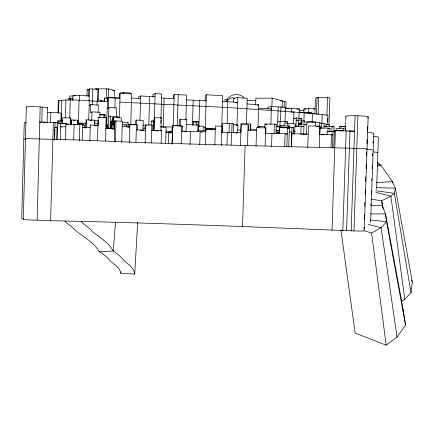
<?xml version="1.0" encoding="UTF-8"?>
<svg xmlns="http://www.w3.org/2000/svg" width="434" height="434" viewBox="0 0 434 434"><rect width="100%" height="100%" fill="white"/><g stroke="black" fill="none" stroke-linecap="round" stroke-linejoin="round"><path stroke-width="0.65" d="M23.306 219.311L26.3 107.024M23.81 219.186A10.769 0.532 1.2 0 0 26.138 219.756A10.769 0.532 1.2 0 0 36.499 220.13L37.118 220.13L40.178 106.932M41.805 122.236L42.212 107.079L39.559 106.889A10.801 0.727 2.6 0 0 29.165 106.623A10.801 0.727 2.6 0 0 26.799 107.231M47.089 122.817L47.496 107.784M50.545 122.383L50.821 112.395M364.104 230.834A11.17 0.575 2.2 0 1 353.96 230.921C252.87 226.933 151.764 222.745 50.632 220.732L53.317 122.355L39.765 122.106L40.785 122.171M54.456 139.249L54.776 127.455L57.5 127.048M54.646 138.831L54.901 129.397M54.939 128.052L55.085 122.665L62.648 122.925L62.794 117.728L70.596 117.999L70.709 124.265M56.708 139.65L57.055 127.075M57.158 139.634L57.597 123.56L60.7 123.327L66.614 123.761L62.035 123.782M57.798 122.784L57.847 120.858L62.935 120.999M57.999 112.9L58.335 100.704C74.442 98.447 91.145 101.73 107.431 101.485M58.568 112.916L58.915 100.357M60.255 139.509L60.7 123.327M60.906 121.135L61.123 113.214M61.199 121.379L61.297 118.021M61.406 114.039L61.791 100.091M61.319 121.26L61.536 113.35L61.058 113.193A8.799 0.548 2.5 0 0 52.015 112.428L49.753 112.363A8.799 0.548 2.5 0 0 47.702 112.341M65.436 117.918L65.935 99.912M65.507 140.155L65.952 124.059L82.672 124.683L84.332 125.111L84.256 127.77L85.531 127.824M68.556 99.999L68.724 98.806L72.961 98.589M68.691 99.923L68.724 98.806M69.803 98.637L69.879 95.974L73.151 96.06M70.118 99.793L70.151 98.67M69.755 117.988L70.254 99.956M70.416 124.493L70.596 117.999M71.301 124.211L71.572 119.914L77.838 120.18L77.713 124.78M72.109 100.27L72.158 98.583M71.447 124.52L71.572 119.914M72.912 100.276L73.053 95.22L89.176 95.914M73.704 139.77L74.133 124.357L74.653 124.732M77.523 124.471L77.838 120.18M79.059 100.287L78.424 122.974L86.1 123.289M79.455 100.455L79.59 95.469M79.379 140.638L79.829 124.563M82.243 140.079L82.672 124.683M85.758 128.068L86.247 119.844L94.818 120.213L94.672 125.486M86.024 127.753L86.247 119.844M86.941 96.315L87.12 89.903L88.878 89.453L89.377 88.872L97.975 89.247L97.639 101.214M88.682 96.446L88.878 89.453M89.041 100.894L89.377 88.872M88.748 120.082L89.29 100.753M98.117 112.547L98.328 105.109L90.673 104.589L90.44 112.731L91.997 111.891L99.994 112.281L99.842 117.663M89.865 141.045L90.315 125.008L97.938 125.334L98.155 125.708L98.301 120.408M91.748 120.657L91.997 111.891M92.247 105.061L92.366 100.894M92.485 101.008L92.822 89.035M97.048 105.25L97.167 101.079M98.073 100.243L98.393 88.856M97.504 140.676L98.165 117.326L106.249 117.75L106.097 128.746L105.945 128.393L114.641 128.817L112.08 129.034M103.986 117.918L104.079 114.598M104.442 101.979L104.556 97.975L107.838 98.263M104.724 101.453L104.556 97.975M104.99 117.603L105.082 114.402L99.858 114.207M106.466 98.296L106.731 88.894M105.581 141.028L106.249 117.75M106.146 126.706L106.786 124.075L107.54 97.607L119.996 98.247M107.757 101.67L107.854 98.339M108.316 97.655L108.565 88.899L95.567 88.845L96.815 89.154M108.212 108.402L108.522 97.645M116.29 116.594L116.54 107.941L108.918 107.54L108.332 128.133L106.786 124.075L107.952 128.361M110.046 129.001L110.415 116.144L118.091 116.524L118.048 117.874M110.415 128.562L110.491 125.876A3.76 0.505 -88 0 1 111.109 122.149A3.76 0.505 -88 0 1 111.516 125.524M111.381 128.746L111.489 125.008L114.674 125.144M111.495 128.48L111.489 125.008M111.603 128.752L111.538 127.064M111.929 128.822L111.983 126.864L114.527 126.972M112.064 124.878L112.265 117.929L113.415 117.468L121.249 117.826L121.162 120.999M112.889 124.97L113.1 117.592M113.193 125.106L113.415 117.468M114.554 97.9L114.766 90.489L108.565 88.899M114.071 129.131L114.299 121.232L114.869 120.858L122.35 121.276L121.737 142.417M114.891 108.061L115.178 97.992M114.278 141.408L114.869 120.858M115.428 141.462L116.019 120.918M119.263 98.388L119.388 93.923L120.142 93.082L131.676 93.701L130.78 124.487M119.426 118.005L120.142 93.082M123.43 93.836L123.462 92.583L130.238 92.941L130.2 94.189M126.457 126.815L126.516 124.862L122.16 124.683M127.905 127.157L128.046 122.393L122.095 122.144M128.952 126.636L129.006 124.677L129.945 124.341L136.455 124.574L137.643 124.981L137.491 130.211M129.413 142.775L129.945 124.341M135.609 124.959L135.739 120.446L136.357 120.077L143.28 120.381L142.992 130.184M136.222 124.623L136.357 120.077M135.94 142.336L136.455 124.574M138.647 98.627L138.701 96.722L140.687 95.974L155.047 96.815M139.97 120.343L140.687 95.974M145.113 143.307L145.65 124.9L151.873 125.073L152.936 125.475L152.784 130.699M148.802 125.388L149.654 96.532M151.135 124.97L151.249 121.119L153.674 120.831L153.386 130.612M151.352 142.829L151.873 125.073M152.947 96.923L153.018 94.4L155.139 93.63L161.67 93.977L160.943 118.515M153.755 130.471L154.124 117.956L154.499 117.668L161.307 117.853L160.916 130.927L161.508 130.607L161.133 143.112M154.433 117.533L155.139 93.63M154.499 117.668L154.113 130.737L158.443 130.856M160.802 123.229L160.9 119.86M173.199 127.086L163.255 126.712L164.101 98.149L161.551 98.013M165.663 143.122L166.135 127.384L160.721 127.146M168.278 143.225L168.598 132.565L165.983 132.457M171.94 131.784L172.059 127.742L173.231 127.531M172.081 144.028L172.656 125.708L181.716 125.936L182.725 126.408L182.584 130.981M173.367 98.686L173.464 95.366L174.18 94.531L186.625 95.051L185.882 119.502M172.103 144.131L172.656 125.708M173.22 126.413L174.18 94.531M177.316 125.893L178.255 94.699M179.155 126.408L179.356 119.675L180.685 119.242L186.414 119.442L186.04 131.92M180.473 126.332L180.685 119.242M181.179 143.725L181.716 125.936M190.016 144.625L190.417 131.442M192.43 125.122L193.19 100.189L186.479 99.918M193.114 125.274L193.233 121.433L198.229 121.666L198.11 125.502M196.146 125.334L196.244 122.171L198.229 121.666M197.768 131.513L197.969 125.014L186.257 124.601M198.663 130.596L198.821 125.486L197.969 125.014M198.908 126.088L199.689 100.531M199.727 144.896L200.128 131.697M203.812 130.281L203.937 126.245L198.68 126.055M205.173 100.97L205.342 95.594L206.356 94.753L222.702 95.708L221.747 126.5M205.342 127.715L206.356 94.753M205.537 130.227L205.613 127.775L203.692 127.704M205.32 145.048L205.808 129.202L215.302 129.446M206.313 129.413L206.351 128.198L205.613 127.775M214.808 145.314L215.41 126.034L221.817 126.196L222.479 126.668L222.295 132.679L221.628 132.262L240.908 132.695M221.215 145.493L221.817 126.196M222.143 132.885L222.284 128.383M222.322 127.091L222.441 123.229L232.065 123.478L233.709 123.983L233.449 132.294M227.156 123.44L227.839 101.675L222.528 101.372M226.982 144.989L227.373 132.413M229.049 132.69L229.342 123.419M231.121 145.086L231.517 132.5M231.783 132.5L232.065 123.478M233.318 102.288L233.449 98.225L237.827 97.617L247.25 98.339L246.441 123.766M236.953 125.366L237.827 97.617M237.664 133.075L237.913 125.035L233.373 124.618M240.789 132.717L241.076 123.679L250.375 123.891L250.781 124.368L250.597 130.135M240.512 145.314L241.158 124.721L248.107 124.856L248.546 125.345L248.384 130.618L247.939 130.178L256.527 130.352M242.546 226.488L245.107 145.531L353.981 148.325M247.456 145.477L248.107 124.856M250.168 130.352L250.375 123.891M255.653 104.914L255.865 98.209L272.178 98.133L282.355 100.9L282.138 107.583M256.017 146.35L256.613 127.688L265.662 127.867L265.95 128.328L265.782 133.629L265.494 133.211L285.1 133.623L287.259 134.041L285.979 134.025M257.975 127.949L258.713 104.909L247.071 103.916M264.821 127.976L264.952 124.037L274.353 124.124L276.344 124.639L276.051 133.699M265.082 145.9L265.662 127.867M267.908 108.896L267.962 107.079L271.44 106.487L285.469 107.323L284.986 122.176L287.509 121.851L287.449 123.712M270.854 124.591L271.44 106.487M271.917 106.243L272.178 98.133M271.554 146.719L271.988 133.346M274.055 133.26L274.353 124.124M277.982 132.988L276.984 132.771L277.066 130.2L275.796 130.184M277.576 127.032L278.227 106.894M278.986 133.205L279.067 130.656L277.066 130.2M279.192 132.804L279.409 126.072L281.655 125.931L280.928 125.752L280.869 127.656M279.577 133.949L279.778 127.699L287.465 127.77L289.369 128.187L288.756 146.974M279.957 125.833L280.098 121.482L287.509 121.851M280.467 121.932L280.95 107.057M284.107 107.258L284.303 101.263L282.328 101.274M283.993 125.941L284.058 123.918L287.872 123.457L295.299 123.826L295.191 127.075M285.078 111.706L285.122 110.366M285.832 108.489L286.055 101.74L284.303 101.263M284.682 146.367L285.1 133.623M286.847 146.687L287.465 127.77M287.791 126.061L287.872 123.457M288.735 127.238L288.778 125.963L280.928 125.752M289.809 127.58L289.852 126.24L288.778 125.963M291.29 112.276L291.426 108.234L285.192 108.354L289.033 108.717M291.366 146.708L292.001 127.384L281.899 127.14M291.496 147.164L291.941 133.715L308.211 134.035M293.59 123.755L293.975 111.999L227.655 107.523L119.882 102.109M293.389 133.694L293.585 127.737L292.001 127.384M294.664 134.155L294.93 126.142L301.082 126.191L303.946 126.723L302.699 126.728M296.015 126.332L296.286 118.032L301.711 118.422L301.635 120.69M298.337 126.766L298.424 124.119L304.033 124.064L306.849 124.607L305.585 124.601M298.576 125.958L298.771 119.968L304.267 120.354L304.196 122.372M298.912 118.162L299.102 112.439M291.426 108.234L299.314 108.983L299.216 112.064L314.14 113.442L309.692 113.458M300.86 124.58L300.946 121.954L315.735 122.003L321.735 123.24L321.561 128.437M301.082 126.191L300.822 134.22L306.198 134.328M301.147 124.585L301.234 121.954M303.833 112.845L303.963 108.988L308.498 108.37L315.046 108.809M303.936 120.316L304.18 112.873L293.975 111.999L292.163 112.178M303.702 134.025L304.033 124.064M306.534 134.09L306.936 121.97M308.362 112.395L308.498 108.37M307.76 147.538L308.476 125.931L320.059 126.131L319.359 147.131M312.144 122.41L312.437 113.686L304.18 112.873M314.9 113.996L315.409 98.567L317.053 97.476L329.9 97.796L328.983 125.231M315.605 125.968L315.735 122.003M316.494 114.191L317.053 97.476M318.122 114.576L318.692 97.514M319.527 126.733L319.657 122.811M319.679 134.594L320.059 126.131M321.892 123.815L322.202 114.489L312.437 113.686M323.954 128.252L324.106 123.679L321.567 123.663M326.08 126.728L326.167 124.162M326.932 115.466L327.524 97.737M327.062 134.855L327.176 131.361L334.343 131.524M327.453 122.035L327.589 117.988M327.692 124.46L328.001 115.211L322.202 114.489M327.871 132.007L328.001 128.068L319.484 128.041L320.52 128.242M329.352 126.256L329.401 124.921L324.106 123.679M329.921 131.73L330.03 128.464L328.001 128.068M331.012 147.527L331.446 134.676L319.787 134.263M331.885 131.507L332.059 126.327L324.019 126.261L325.05 126.495M332.477 147.674L333.03 131.35M333.892 131.936L334.066 126.793L332.059 126.327M349.153 131.166A11.197 0.602 1.4 0 1 354.421 131.155L334.397 130.601L333.817 147.744L334.788 147.685M332.005 230.264L335.368 130.493M336.019 130.525L336.084 128.529L343.375 128.676L345.556 129.088M339.513 128.54L339.578 126.69L345.529 126.706M343.305 130.677L343.375 128.676M345.388 130.867L345.681 122.258M345.724 120.934L345.882 116.301M342.827 230.66L346.224 130.775M346.576 230.796L349.978 130.878M351.16 230.807L355.093 115.732M353.96 230.921L357.898 115.78L354.947 115.726A11.197 0.787 1.3 0 0 345.838 116.247L346.017 116.458M363.996 229.266L364.066 227.242M364.343 219.165L364.506 214.45M364.782 206.372L364.923 202.331M365.2 194.253L365.363 189.539M365.64 181.461L365.802 176.746M366.084 168.669L366.247 163.954M366.524 155.877L366.665 151.835M366.936 143.925L367.093 139.357M367.386 130.862L367.544 126.223M367.82 118.27L368.157 116.865L364.278 229.342M370.934 203.671L370.864 205.694L382.321 205.683L385.517 213.94L403.522 311.286L405.535 325.061L397.061 337.05L386.157 345.155L355.126 333.003L340.934 229.933M371.282 193.548L371.379 190.851M371.726 180.728L371.797 178.705M372.15 168.582L372.242 165.886M372.589 155.763L372.66 153.739M373.028 143.133L373.099 141.164M370.647 222.571L373.739 133.271L367.343 132.186M376.614 189.159L378.41 137.497L377.781 136.786L373.761 136.309M64.878 220.922A33.787 10.622 10.9 0 0 70.905 226.022C79.65 235.407 92.654 240.452 99.359 251.742C103.118 254.053 107.079 256.668 109.58 260.351C113.6 264.246 119.817 267.024 120.717 273.198L134.719 274.136L137.692 222.105M172.417 132.24L172.472 131.356M120.717 273.198L120.798 271.847M115.498 222.127L113.296 251.015C117.272 253.841 121.504 256.825 124.195 260.937C128.578 264.387 134.03 268.076 134.719 274.136M401.445 301.478L404.759 299.297L411.02 292.679L412.3 281.97L395.363 188.161L392.439 181.71L381.128 165.533L377.607 162.397M226.179 101.648C228.414 94.194 239.047 91.997 244.109 97.867M227.156 100.753L229.722 98.355L232.922 97.65M94.818 120.213L94.487 120.581L94.395 123.874L94.726 123.527L98.496 123.685M373.012 150.066L366.757 149.144M185.904 119.909L186.414 119.442M304.766 113.057L305.471 112.433L312.051 112.601M127.553 122.795L128.046 122.393M224.015 100.243L225.935 99.391L227.552 99.261M111.533 127.189L111.983 126.864M160.754 118.238L161.307 117.853M153.522 126.001L153.891 125.757M89.16 105.522L90.673 104.589M126.516 124.862L124.618 125.144M144.327 128.057L144.951 127.699M363.876 230.638L371.618 233.042L381.09 227.671L386.591 221.769L385.517 213.94L370.663 213.913M107.231 108.364L108.918 107.54M108.652 116.882L110.415 116.144M112.184 120.826L110.263 121.547L111.538 121.612M128.931 127.292L129.869 126.978L122.193 126.565M109.525 97.878L110.637 97.574L119.301 98.013M96.728 89.556L97.975 89.247M70.541 123.831L71.632 123.598M120.994 93.088L123.462 92.583M26.192 122.426L24.25 122.779L21.7 218.541L23.615 218.996M270.203 109.124L271.358 108.934L258.604 108.185M296.286 118.032L293.769 118.39L295.049 118.493M299.455 118.726L301.711 118.422M298.771 119.968L296.216 120.31L298.022 120.44M313.717 109.113L315.041 108.939M205.57 129.175L207.734 128.887L214.868 129.218L212.177 129.354M235.798 102.641L237.675 102.397L227.839 101.675M236.584 125.204L237.913 125.035M277.744 121.786L280.098 121.482M53.87 122.627L54.597 122.534L53.317 122.355M307.646 122.117L310.126 121.808L315.247 122.171M257.449 105.066L258.713 104.909M301.245 123.695L298.635 124.021L299.856 124.102M23.81 139.276L25.747 139.059M377.146 165.951L381.128 165.533L377.602 163.813M303.925 110.149L299.373 110.372M100.563 100.818L105.023 100.851M296.731 109.14L299.314 108.983M288.632 126.316L289.852 126.24M99.359 251.742L113.296 251.015C108.429 242.557 99.766 237.295 92.198 231.528C89.22 227.476 84.706 225.154 81.212 221.731M376.218 182.475L392.439 181.71L392.672 183.045M345.594 126.831L340.647 126.837M277.326 126.82L279.832 126.744M25.953 138.94A10.79 0.369 2.2 0 1 28.308 138.668A10.79 0.369 2.2 0 1 38.691 138.961L77.301 139.965L147.218 142.813L245.107 145.531M65.876 126.739L60.603 126.837L61.921 126.929M293.921 131.285L295.196 131.28L293.254 131.144M246.995 100.596L255.539 100.569M280.38 100.905L282.355 100.9M320.433 123.24L321.735 123.24M331.609 134.86L332.911 134.86L331.446 134.676M328.728 128.459L330.03 128.464M332.737 126.782L334.066 126.793M275.08 124.629L276.344 124.639M264.865 126.636L258.013 126.565L259.885 126.94M287.46 128.166L289.369 128.187M112.769 90.467L114.766 90.489M291.632 127.721L293.585 127.737M277.803 130.639L279.067 130.656M276.984 132.771L279.577 132.809M316.576 126.462L319.278 126.511M235.695 132.994L236.964 133.021M353.835 148.325L356.781 148.395A11.192 0.401 1.5 0 1 367.045 149.106M181.656 126.381L182.725 126.408M181.558 131.209L205.727 131.844M183.918 131.67L185.947 131.724M201.235 132.126L202.559 132.158M151.721 130.336L161.508 130.607M376.745 187.645L395.363 188.161L394.37 193.39L411.02 292.679M250.234 129.234L256.103 129.43M77.42 123.652L82.015 123.804L83.805 124.27L82.482 124.227M70.303 122.686L71.659 122.735M197.812 130.167L205.922 130.45M321.692 134.665L324.377 134.757M204.75 130.808L206.101 130.856M136.303 129.837L145.498 130.162M140.144 130.303L143.459 130.417M169.151 132.945L171.039 133.01M175.287 125.583L179.177 125.724M198.696 126.473L199.998 126.522M129.006 124.677L131.665 124.77M73.341 124.683L75.961 124.78M168.598 132.565L172.482 132.706M99.641 114.836L105.451 115.053M164.101 98.149L174.056 98.561M127.981 124.498L134.697 124.775M143.052 128.155L145.65 128.263M90.245 127.683L82.596 127.363L84.256 127.77M151.249 121.119L153.197 121.2M89.903 120.386L91.216 120.44M73.275 120.37L75.142 120.446M82.433 125.03L84.332 125.111M95.122 125.572L97.021 125.654M168.875 131.556L172.244 131.703M94.292 120.69L98.144 120.858M130.829 124.601L134.8 124.775M160.699 126.598L163.255 126.712M110.491 125.876L111.777 125.936M37.118 220.13L50.632 220.732M193.152 122.025L196.244 122.171M166.151 131.144L172.439 131.437M169.336 131.659L170.638 131.724M205.976 128.415L215.779 128.882M57.597 123.56L58.867 123.625M193.19 100.189L206.166 100.867M300.333 112.406L304.782 112.639M143.019 125.768L146.22 125.931M114.299 121.232L115.645 121.308M275.97 126.413L279.805 126.636M237.479 130.026L240.843 130.222M131.551 97.981L140.611 98.54M303.963 108.988L305.899 109.118M373.218 151.943L377.244 152.301L377.878 152.779M233.449 98.225L234.718 98.323M52.85 139.303L54.136 139.433M87.12 89.903L88.422 90.033M370.593 219.978L386.591 221.769L405.535 325.061M327.176 131.361L329.829 131.708M337.647 130.884L335.135 130.547L343.468 130.884M336.138 130.802L334.397 130.601M65.952 124.059L68.252 124.379M375.736 190.7L394.37 193.39L390.909 196.173L381.67 200.79L371.119 199.152M291.941 133.715L293.031 133.889M264.952 124.037L266.861 124.352M294.93 126.142L297.203 126.554M339.578 126.69L340.668 126.896M298.424 124.119L299.639 124.352M300.946 121.954L302.042 122.171M289.256 131.768L291.838 132.299M97.292 99.749L101.778 100.731M74.154 95.485L75.261 95.751M375.947 192.446L390.909 196.173L404.759 299.297M368.178 224.438L381.09 227.671L397.061 337.05M55.085 122.665L56.165 122.968M57.847 120.858L59.648 121.39M205.808 129.202L206.611 129.641M145.65 124.9L146.269 125.29M90.315 125.008L90.684 125.383M98.165 117.326L98.377 117.76M107.54 97.607L107.882 98.442M411.562 280.147L412.3 281.97M402.888 309.469L403.522 311.286M106.786 124.075L108.104 128.616M382.69 207.674L381.67 200.79L383.135 208.776M371.618 233.042L386.157 345.155M43.009 122.323A10.796 0.559 2.4 0 1 45.879 122.61M42.212 107.079A10.801 0.727 2.6 0 1 47.431 107.751L47.865 107.957A10.801 0.727 2.6 0 1 47.566 108.131M357.898 115.78A11.197 0.787 1.3 0 1 368.157 116.865"/></g></svg>
